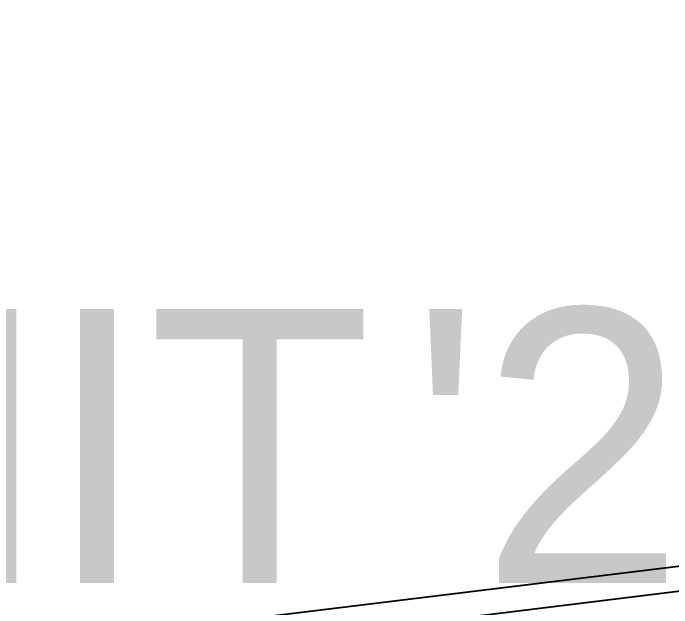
# Model space of a CAD drawing. Header units: feet. Extents: x -84 to 198, y -22 to 181.
# Drawn here: x 75.56 to 79.516, y 146.243 to 149.813 of the extents above; entities that cross this region are included whole.
import ezdxf
from ezdxf.enums import TextEntityAlignment as Align

# ---------------------------------------------------------------- set-up
doc = ezdxf.new("R2010")
doc.units = ezdxf.units.FT
doc.layers.add('A-LINEA', color=7, linetype='CONTINUOUS')
doc.layers.add('A-TEXTO-PDF', color=3, linetype='CONTINUOUS')

msp = doc.modelspace()

# ---------------------------------------------------------------- linework, layer by layer
at = {"layer": 'A-LINEA'}
for p, q in [((128.4377, 152.4797), (36.6895, 141.2395)), ((128.4377, 152.4797), (36.6895, 141.2395)), ((128.373, 152.3212), (36.7876, 141.1026))]:
    msp.add_line(p, q, dxfattribs=at)

# ---------------------------------------------------------------- texts
at = {"layer": 'A-TEXTO-PDF'}
for s, p in [('UNIT', (75.1468, 146.3918)), ("'2NC'", (80.5694, 146.3918))]:
    msp.add_text(s, height=1.646, dxfattribs=at).set_placement(p, align=Align.CENTER)

doc.saveas('drawing.dxf')
